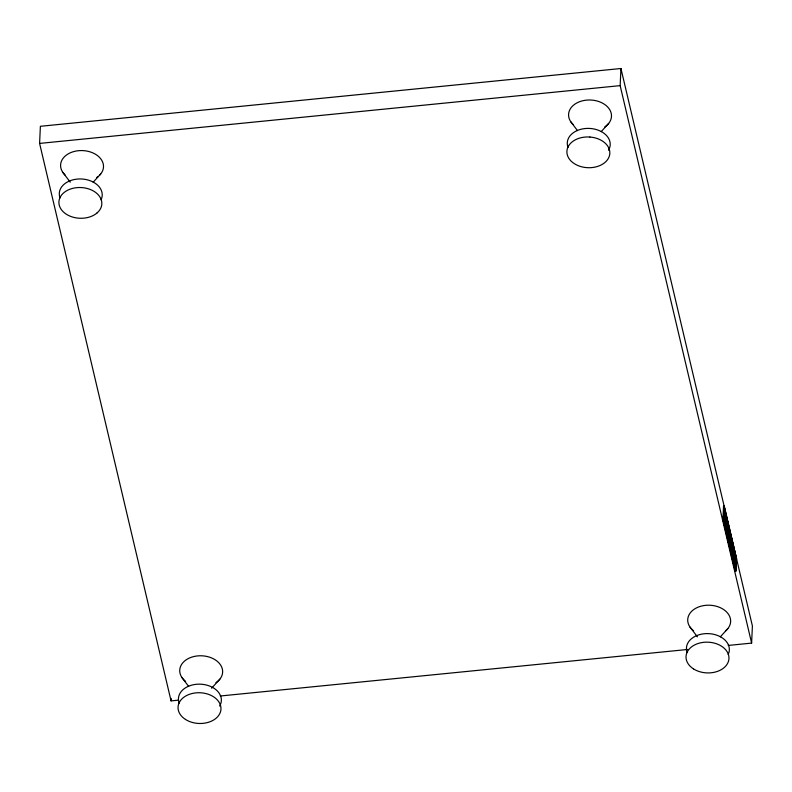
<?xml version="1.0" encoding="UTF-8"?>
<svg xmlns="http://www.w3.org/2000/svg" width="792" height="792" viewBox="0 0 792 792"><rect width="100%" height="100%" fill="white"/><g stroke="black" fill="none" stroke-linecap="round" stroke-linejoin="round"><path stroke-width="1.19" d="M734.6 562.072C736.134 559.241 734.372 565.122 735.392 560.944M734.719 561.013L734.709 562.637M735.857 570.468L736.402 557.905L724.234 505.969L723.393 519.126L735.629 570.527L736.174 557.914L724.066 506.672L723.739 519.275L735.837 570.527L735.144 570.527L723.076 519.374L723.759 519.344M727.472 530.551L727.462 532.66L728.957 532.907L729.026 532.264L728.185 532.442M727.214 527.284L727.878 527.224L728.155 528.383L728.125 532.59L727.65 529.67L726.977 529.729M732.303 553.192L732.966 553.123L732.996 548.915L732.729 547.757L732.056 547.817M723.403 519.304L723.73 506.722L725.343 513.919M727.224 529.907L727.898 529.838L727.907 528.64L727.244 528.7M732.075 550.44L732.739 550.371L732.748 549.173L732.085 549.242M724.353 506.246L723.512 506.157L723.027 519.701L735.233 571.27L735.857 558.212M732.966 553.123L732.491 550.192L731.818 550.262M722.938 518.611L723.611 518.542L735.907 571.2L736.53 558.449L736.402 557.36L735.738 557.429M728.224 535.937L729.095 536.679L728.868 532.531M731.353 545.737L731.105 544.678L730.432 544.747M178.438 700.158L171.062 700.89L39.6 143.421L40.382 126.294L620.938 68.508L752.4 625.977L751.618 643.104L728.254 645.431M171.062 700.89L171.171 698.445M751.618 643.104L620.156 85.635L620.938 68.508M730.808 544.51L730.709 545.539M733.828 555.35L734.501 555.291L734.392 556.331L734.006 554.865L734.432 559.34L733.768 559.409L733.976 557.4M729.739 539.025L730.412 538.956L730.372 537.986L728.759 538.174L729.402 534.808L728.739 534.877M730.679 545.807L731.937 546.322L732.075 549.341L731.412 549.41M731.155 544.064C730.679 542.698 731.64 545.292 730.491 544.005M729.095 536.679L729.135 534.471L728.581 535.036M732.986 552.875L733.649 552.806L733.481 554.232L733.263 551.173L732.056 551.252M730.046 542.5L730.224 544.451M732.452 552.638L732.6 554.548M727.521 532.937L727.759 530.709L728.422 530.64L728.442 533.917L727.769 533.976L727.521 532.937L728.194 532.877L728.422 530.64M728.383 535.768L729.679 535.679L729.749 535.016L729.491 533.957L728.521 533.976M730.145 540.401L729.828 538.57L730.105 541.778L729.759 536.719L730.165 537.976M729.313 540.629L730.788 540.382L730.6 538.659L728.947 538.728M730.521 539.52L730.541 542.807L730.521 539.52L729.848 539.59L730.095 540.649M730.788 540.382L730.6 538.659M732.075 549.341L732.095 546.134L731.679 544.441L731.006 544.51L731.016 547.757L731.689 547.688L731.887 546.173M733.263 551.173L733.669 556.073L732.996 556.142M733.234 555.301L733.412 557.964M733.669 556.073L733.649 552.806M733.897 559.974L734.135 557.746L734.798 557.677L734.818 560.974L734.154 561.033L733.897 559.974L734.57 559.914L734.798 557.677M734.432 559.34L734.501 555.291M735.075 558.548L734.887 556.826L735.075 558.548L734.402 558.607M729.679 535.679L729.026 532.264M729.402 534.808L729.432 538.105L729.175 537.045M731.689 547.688L731.679 544.441M731.382 545.48L730.907 541.56L731.105 544.678M734.263 557.568C734.135 554.925 734.62 557.429 733.55 557.687M732.739 550.371L732.748 549.173M727.898 529.838L727.907 528.64M732.59 549.737L731.491 549.747L731.699 550.658L732.491 550.192M727.878 527.224L727.313 529.145L726.64 529.214L726.858 530.125L727.65 529.67M732.729 547.757L732.372 550.598M731.036 542.738L729.868 542.876M93.189 182.21L100.693 173.983M601.178 131.64L608.682 123.423M211.622 688.198L219.829 679.189M720.314 636.847L727.818 628.63M729.957 540.758C729.373 538.352 730.432 540.659 729.284 540.817M39.6 143.421L620.156 85.635M725.462 514.919L725.789 514.889A30.512 4.247 84.3 0 1 724.71 521.473L724.383 521.512M725.789 527.492L726.125 527.462A7.375 1.03 84.3 0 0 726.858 523.829A7.375 1.03 84.3 0 0 725.898 515.315L725.224 515.384A30.512 4.247 84.3 0 0 725.195 516.77M723.076 519.354L723.72 519.027M727.492 528.452L728.155 528.383M727.076 529.274L727.749 529.204M727.214 530.719L727.878 530.65M727.204 531.561L728.64 531.551M728.224 533.541L728.897 533.471M728.462 534.541L729.313 534.402M728.759 534.679L729.432 534.62M729.076 535.085L729.749 535.016M728.373 535.491L729.036 535.432M728.986 535.946L729.66 535.877M728.482 536.174L729.155 536.105M729.274 538.412L730.462 538.352M729.165 538.639L730.412 538.956M729.145 538.857L729.818 538.788M729.016 539.5L730.541 539.322M729.026 539.679L729.699 539.609M729.62 541.817L730.838 541.669M730.541 543.233L731.214 543.173M730.541 543.619L731.224 543.431M730.293 543.738L730.966 543.668M730.313 544.015L730.976 543.956M730.412 545.183L731.085 545.114M731.234 545.46L731.907 545.401M731.303 546.569L731.976 546.51M730.778 546.737L731.452 546.668M731.323 546.856L731.986 546.787M731.164 548.371L731.828 548.302M732.333 548.985L732.996 548.915M732.046 552.093L732.709 552.034M732.847 552.291L733.511 552.222M732.689 553.796L733.362 553.727M733.224 553.915L733.897 553.846M732.709 554.083L733.372 554.014M732.768 554.311L733.442 554.242M732.768 555.162L733.432 555.093M733.57 556.162L734.293 556.222M733.729 556.4L734.748 556.321M733.451 557.192L734.115 557.132M734.154 557.548L734.818 557.479M734.471 557.954L735.134 557.885M735.718 557.905L736.382 557.835M733.541 558.439L734.204 558.37M735.748 558.221L736.412 558.152M734.382 558.806L735.045 558.736M735.857 558.697L736.53 558.637M734.798 561.29L735.471 561.221M734.827 561.568L735.491 561.508M734.629 562.36L735.372 562.567M735.115 571.002L735.966 570.943M220.265 696L687.664 649.47M730.254 538.511L730.264 539.877L729.868 538.679M570.824 121.819L577.517 130.64M689.961 627.026L697.406 636.827M62.835 172.389L70.27 182.19M181.972 677.596L188.664 686.417M734.847 563.775L734.55 562.825M729.402 541.797L729.036 540.471M725.898 516.295L727.026 521.047M727.581 523.423L729.264 530.561M729.828 532.937L730.947 537.689M731.511 540.065L734.877 554.331M727.313 529.145L727.531 530.066M728.194 532.877L728.442 533.917M734.57 559.914L734.818 560.974M725.205 521.067L725.452 527.531M101.059 199.792A21.424 15.325 2.6 0 0 102.208 195.515A21.473 15.375 2.6 0 0 83.13 179.101A21.473 15.375 2.6 0 0 59.618 191.179A21.493 15.385 2.6 0 0 60.043 197.921M219.641 706.009A21.483 15.375 2.6 0 0 220.196 704.999A21.424 15.335 2.6 0 0 221.344 700.722A21.483 15.375 2.6 0 0 197.535 684.199A21.483 15.375 2.6 0 0 179.18 703.128M608.494 150.232A21.483 15.375 2.6 0 0 609.048 149.223A21.424 15.325 2.6 0 0 610.196 144.946A21.483 15.375 2.6 0 0 591.119 128.542A21.483 15.375 2.6 0 0 567.607 140.62A21.493 15.385 2.6 0 0 568.032 147.362M687.179 652.568A21.483 15.375 2.6 0 1 705.533 633.64A21.483 15.375 2.6 0 1 729.333 650.163A21.424 15.335 2.6 0 1 728.185 654.43M724.71 521.473A7.375 1.03 84.3 0 1 724.492 513.78A7.375 1.03 84.3 0 1 725.789 514.889M725.096 515.354A30.512 4.247 84.3 0 1 725.066 515.75M723.888 520.067A7.375 1.03 84.3 0 1 723.819 513.85M725.423 526.947A30.512 4.247 84.3 0 1 725.195 520.799M726.125 527.462A30.512 4.247 84.3 0 1 725.898 515.325M693.574 630.808A21.483 15.375 2.6 0 1 693.921 609.424A21.483 15.375 2.6 0 1 723.779 609.632A21.483 15.375 2.6 0 1 725.383 631.036M185.585 681.367A21.483 15.375 2.6 0 1 186.437 659.647A21.483 15.375 2.6 0 1 216.79 660.934A21.483 15.375 2.6 0 1 215.929 682.654M65.073 174.992A21.483 15.375 2.6 0 1 67.3 154.44A21.483 15.375 2.6 0 1 96.129 154.648A21.483 15.375 2.6 0 1 99.554 175.23M98.257 176.388A21.483 15.375 2.6 0 1 96.792 177.448M573.062 124.423A21.483 15.375 2.6 0 1 576.338 103.227A21.483 15.375 2.6 0 1 606.118 105.544A21.483 15.375 2.6 0 1 604.781 126.878M735.026 560.488C735.728 568.904 736.085 558.291 735.026 560.459M729.937 538.006L730.046 538.788L729.937 538.006M96.951 213.038A21.483 15.375 2.6 0 0 101.119 207.316A21.424 15.325 2.6 0 0 101.812 204.079A21.483 15.375 2.6 0 0 81.952 187.595A21.483 15.375 2.6 0 0 59.004 200.871A21.483 15.375 2.6 0 0 72.102 216.909A21.483 15.375 2.6 0 0 96.951 213.038M185.467 719.433A21.483 15.375 2.6 0 0 220.255 712.523A21.424 15.335 2.6 0 0 220.958 709.286A21.483 15.375 2.6 0 0 191.02 693.792A21.483 15.375 2.6 0 0 185.467 719.433M589.941 137.036A21.473 15.375 2.6 0 0 567.003 150.302A21.483 15.375 2.6 0 0 580.091 166.35A21.483 15.375 2.6 0 0 604.939 162.479A21.483 15.375 2.6 0 0 609.107 156.747A21.424 15.325 2.6 0 0 609.81 153.509A21.473 15.375 2.6 0 0 589.941 137.036M693.455 668.874A21.483 15.375 2.6 0 0 728.244 661.954A21.424 15.335 2.6 0 0 728.947 658.716A21.483 15.375 2.6 0 0 699.009 643.223A21.483 15.375 2.6 0 0 693.455 668.874"/></g></svg>
